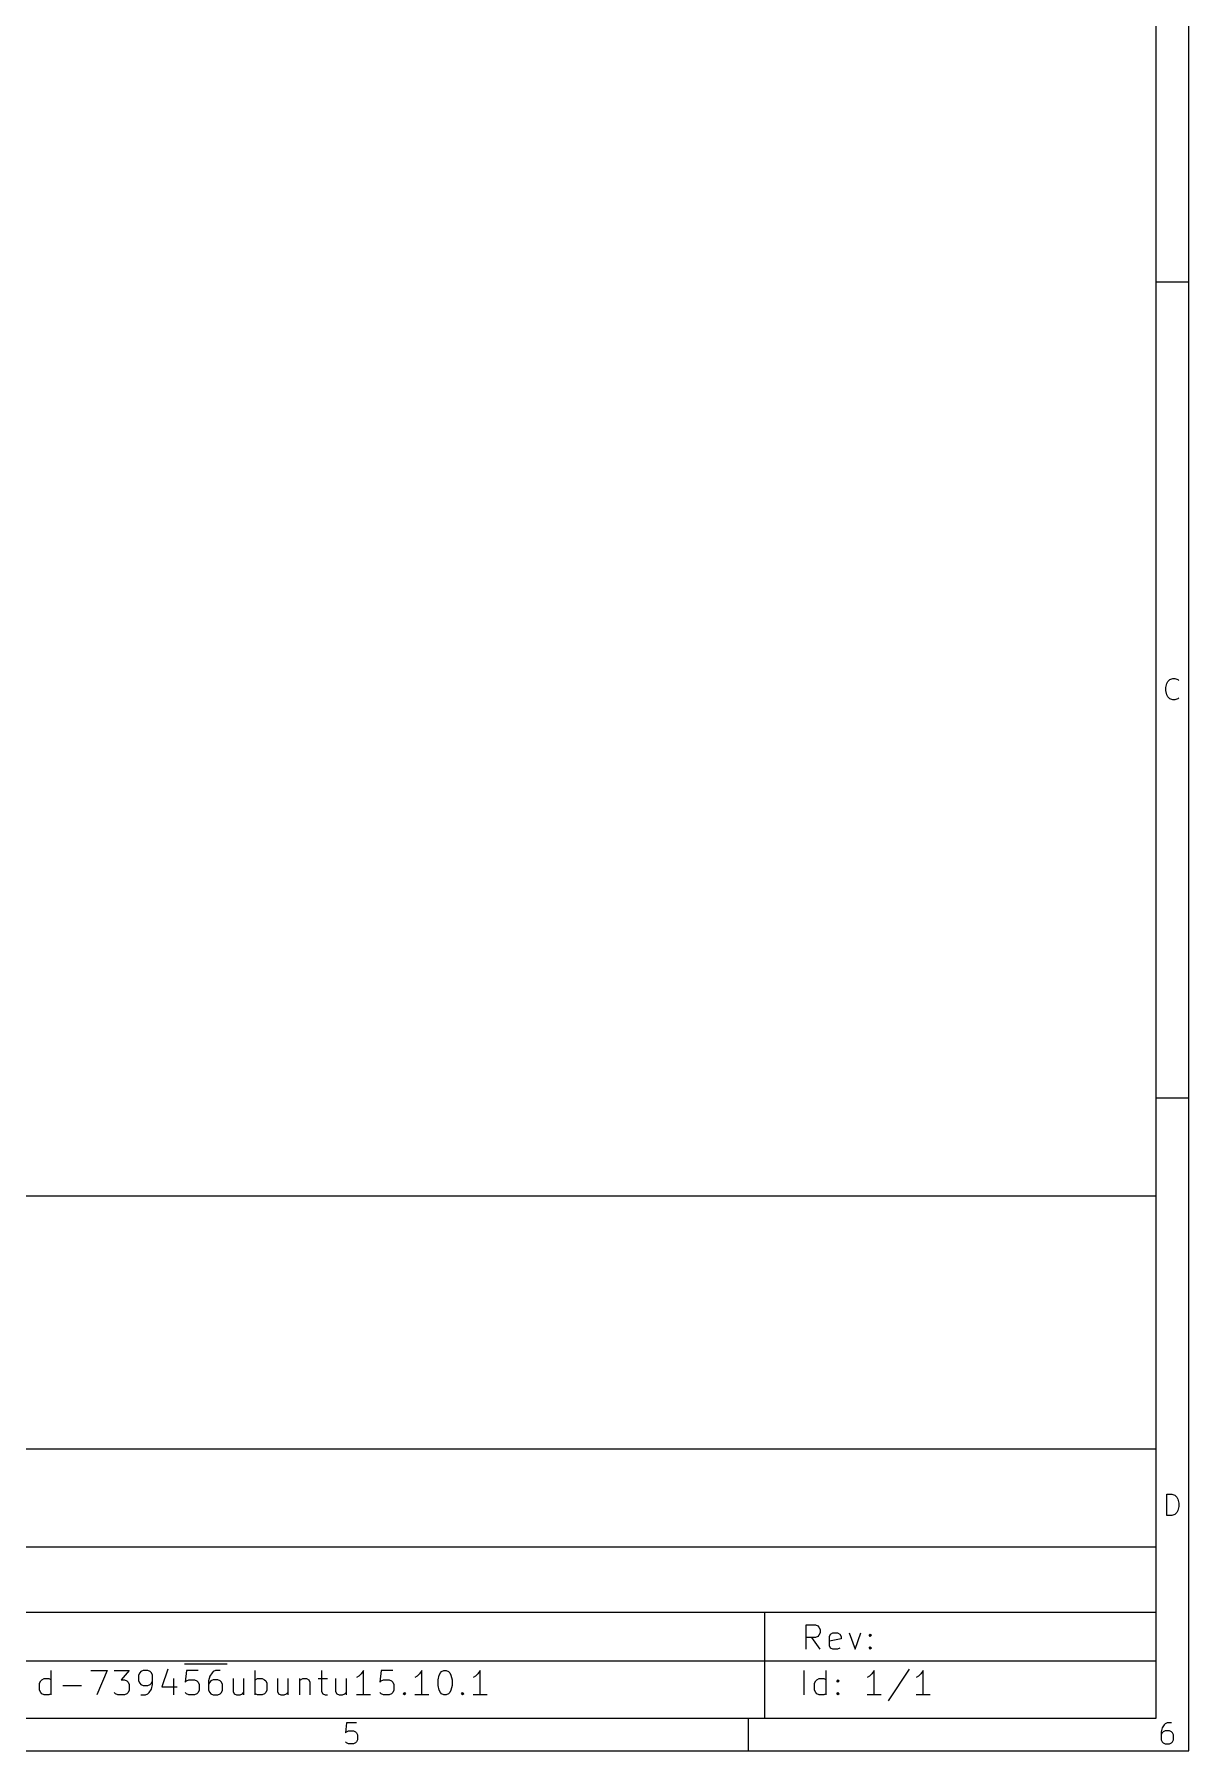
# Model space of a CAD drawing. Extents: x 10 to 287, y -200 to -10.
# Drawn here: x 216.3 to 287, y -200 to -94.8 of the extents above; entities that cross this region are included whole.
import ezdxf

# ---------------------------------------------------------------- set-up
doc = ezdxf.new("R2010")
doc.units = 0
doc.header["$MEASUREMENT"] = 0
doc.layers.add('BLACK', color=7, linetype='CONTINUOUS')

msp = doc.modelspace()

# ---------------------------------------------------------------- linework, layer by layer
at = {"layer": 'Black'}
for p, q in [((287.002, -200.007), (287.002, -10)), ((285.002, -198.007), (285.002, -12)), ((287.002, -110), (285.002, -110)), ((285.6, -134.845), (285.662, -134.598)), ((285.662, -134.598), (285.724, -134.474)), ((285.724, -134.474), (285.847, -134.35)), ((285.847, -134.35), (286.033, -134.288)), ((286.033, -134.288), (286.157, -134.288)), ((286.157, -134.288), (286.343, -134.35)), ((286.343, -134.35), (286.405, -134.412)), ((285.6, -135.031), (285.6, -134.845)), ((285.662, -135.279), (285.6, -135.031)), ((285.724, -135.402), (285.662, -135.279)), ((285.847, -135.526), (285.724, -135.402)), ((286.033, -135.588), (285.847, -135.526)), ((286.157, -135.588), (286.033, -135.588)), ((286.343, -135.526), (286.157, -135.588)), ((286.405, -135.464), (286.343, -135.526)), ((287.002, -160), (285.002, -160)), ((285.002, -166.007), (177.002, -166.007)), ((285.002, -198.007), (285.002, -166.007)), ((177.002, -181.507), (285.002, -181.507)), ((285.662, -185.588), (285.662, -184.288)), ((285.662, -184.288), (285.971, -184.288)), ((285.971, -184.288), (286.157, -184.35)), ((286.157, -184.35), (286.281, -184.474)), ((286.281, -184.474), (286.343, -184.598)), ((286.343, -184.598), (286.405, -184.845)), ((286.405, -185.031), (286.343, -185.279)), ((286.405, -184.845), (286.405, -185.031)), ((285.971, -185.588), (285.662, -185.588)), ((286.157, -185.526), (285.971, -185.588)), ((286.281, -185.402), (286.157, -185.526)), ((286.343, -185.279), (286.281, -185.402)), ((177.002, -187.507), (285.002, -187.507)), ((177.002, -191.507), (285.002, -191.507)), ((261.002, -191.507), (261.002, -198.007)), ((263.554, -193.786), (263.554, -192.286)), ((263.554, -192.286), (264.126, -192.286)), ((264.126, -192.286), (264.269, -192.357)), ((264.269, -192.357), (264.34, -192.429)), ((264.34, -192.429), (264.411, -192.571)), ((264.126, -193.071), (263.554, -193.071)), ((264.411, -193.786), (263.911, -193.071)), ((264.269, -193), (264.126, -193.071)), ((264.34, -192.929), (264.269, -193)), ((264.411, -192.786), (264.34, -192.929)), ((264.411, -192.571), (264.411, -192.786)), ((264.983, -193), (265.054, -192.857)), ((264.983, -193.571), (264.983, -193)), ((265.697, -193.143), (264.983, -193.286)), ((265.054, -193.714), (264.983, -193.571)), ((265.054, -192.857), (265.197, -192.786)), ((265.197, -192.786), (265.483, -192.786)), ((265.483, -192.786), (265.626, -192.857)), ((265.626, -192.857), (265.697, -193)), ((265.697, -193), (265.697, -193.143)), ((266.197, -192.786), (266.554, -193.786)), ((266.554, -193.786), (266.911, -192.786)), ((267.411, -192.929), (267.483, -192.857)), ((267.483, -193), (267.411, -192.929)), ((267.483, -192.857), (267.554, -192.929)), ((267.483, -192.857), (267.483, -193)), ((267.554, -192.929), (267.483, -193)), ((177.002, -194.507), (285.002, -194.507)), ((265.197, -193.786), (265.054, -193.714)), ((265.483, -193.786), (265.197, -193.786)), ((265.626, -193.714), (265.483, -193.786)), ((267.411, -193.714), (267.483, -193.643)), ((267.483, -193.786), (267.411, -193.714)), ((267.483, -193.643), (267.554, -193.714)), ((267.483, -193.643), (267.483, -193.786)), ((267.554, -193.714), (267.483, -193.786)), ((216.649, -195.729), (216.72, -195.657)), ((216.72, -195.657), (216.863, -195.586)), ((216.863, -195.586), (217.149, -195.586)), ((217.149, -195.586), (217.291, -195.657)), ((217.291, -196.586), (217.291, -195.086)), ((219.72, -195.086), (220.72, -195.086)), ((220.72, -195.086), (220.077, -196.586)), ((221.149, -195.086), (222.077, -195.086)), ((222.077, -195.086), (221.577, -195.657)), ((221.577, -195.657), (221.791, -195.657)), ((221.791, -195.657), (221.934, -195.729)), ((222.72, -195.229), (222.649, -195.371)), ((222.649, -195.371), (222.649, -195.729)), ((222.791, -195.157), (222.72, -195.229)), ((222.934, -195.086), (222.791, -195.157)), ((223.22, -195.086), (222.934, -195.086)), ((223.363, -195.157), (223.22, -195.086)), ((223.434, -195.229), (223.363, -195.157)), ((223.506, -195.371), (223.434, -195.229)), ((223.506, -195.943), (223.506, -195.371)), ((224.434, -195.014), (224.077, -196.086)), ((224.791, -195.586), (224.791, -196.586)), ((225.468, -194.677), (226.649, -194.677)), ((225.577, -195.086), (225.506, -195.8)), ((226.291, -195.086), (225.577, -195.086)), ((225.577, -195.729), (225.72, -195.657)), ((225.72, -195.657), (226.077, -195.657)), ((226.077, -195.657), (226.22, -195.729)), ((226.649, -194.677), (228.077, -194.677)), ((227.006, -195.443), (226.934, -195.729)), ((227.149, -195.229), (227.006, -195.443)), ((227.22, -195.657), (227.077, -195.729)), ((227.22, -195.157), (227.149, -195.229)), ((227.363, -195.086), (227.22, -195.157)), ((227.506, -195.657), (227.22, -195.657)), ((227.649, -195.086), (227.363, -195.086)), ((227.649, -195.729), (227.506, -195.657)), ((228.434, -195.586), (228.434, -196.371)), ((229.077, -195.586), (229.077, -196.586)), ((229.791, -196.586), (229.791, -195.086)), ((229.791, -195.657), (229.934, -195.586)), ((229.934, -195.586), (230.22, -195.586)), ((230.22, -195.586), (230.363, -195.657)), ((230.363, -195.657), (230.434, -195.729)), ((231.149, -195.586), (231.149, -196.371)), ((231.791, -195.586), (231.791, -196.586)), ((232.506, -195.586), (232.506, -196.586)), ((232.506, -195.729), (232.577, -195.657)), ((232.577, -195.657), (232.72, -195.586)), ((232.72, -195.586), (232.934, -195.586)), ((232.934, -195.586), (233.077, -195.657)), ((233.077, -195.657), (233.149, -195.8)), ((233.649, -195.586), (234.22, -195.586)), ((233.863, -195.086), (233.863, -196.371)), ((234.72, -195.586), (234.72, -196.371)), ((235.363, -195.586), (235.363, -196.586)), ((236.149, -195.443), (236.006, -195.514)), ((236.291, -195.3), (236.149, -195.443)), ((236.434, -195.086), (236.291, -195.3)), ((236.434, -196.586), (236.434, -195.086)), ((237.506, -195.086), (237.434, -195.8)), ((238.22, -195.086), (237.506, -195.086)), ((237.506, -195.729), (237.649, -195.657)), ((237.649, -195.657), (238.006, -195.657)), ((238.006, -195.657), (238.149, -195.729)), ((239.72, -195.443), (239.577, -195.514)), ((239.863, -195.3), (239.72, -195.443)), ((240.006, -195.086), (239.863, -195.3)), ((240.006, -196.586), (240.006, -195.086)), ((241.006, -195.657), (241.077, -195.371)), ((241.006, -196.014), (241.006, -195.657)), ((241.077, -195.371), (241.149, -195.229)), ((241.149, -195.229), (241.22, -195.157)), ((241.22, -195.157), (241.363, -195.086)), ((241.363, -195.086), (241.506, -195.086)), ((241.506, -195.086), (241.649, -195.157)), ((241.649, -195.157), (241.72, -195.229)), ((241.72, -195.229), (241.791, -195.371)), ((241.791, -195.371), (241.863, -195.657)), ((241.863, -195.657), (241.863, -196.014)), ((243.291, -195.443), (243.149, -195.514)), ((243.434, -195.3), (243.291, -195.443)), ((243.577, -195.086), (243.434, -195.3)), ((243.577, -196.586), (243.577, -195.086)), ((263.434, -196.586), (263.434, -195.086)), ((264.149, -195.729), (264.22, -195.657)), ((264.22, -195.657), (264.363, -195.586)), ((264.363, -195.586), (264.649, -195.586)), ((264.649, -195.586), (264.791, -195.657)), ((264.791, -196.586), (264.791, -195.086)), ((265.434, -195.729), (265.506, -195.657)), ((265.506, -195.657), (265.577, -195.729)), ((265.506, -195.657), (265.506, -195.8)), ((267.434, -195.443), (267.291, -195.514)), ((267.577, -195.3), (267.434, -195.443)), ((267.72, -195.086), (267.577, -195.3)), ((267.72, -196.586), (267.72, -195.086)), ((269.863, -195.014), (268.577, -196.943)), ((270.434, -195.443), (270.291, -195.514)), ((270.577, -195.3), (270.434, -195.443)), ((270.72, -195.086), (270.577, -195.3)), ((270.72, -196.586), (270.72, -195.086)), ((216.577, -195.871), (216.649, -195.729)), ((216.577, -196.3), (216.577, -195.871)), ((216.649, -196.443), (216.577, -196.3)), ((216.72, -196.514), (216.649, -196.443)), ((216.863, -196.586), (216.72, -196.514)), ((217.149, -196.586), (216.863, -196.586)), ((217.291, -196.514), (217.149, -196.586)), ((218.006, -196.014), (219.149, -196.014)), ((221.22, -196.514), (221.149, -196.443)), ((221.363, -196.586), (221.22, -196.514)), ((221.791, -196.586), (221.363, -196.586)), ((221.934, -196.514), (221.791, -196.586)), ((221.934, -195.729), (222.006, -195.8)), ((222.006, -196.443), (221.934, -196.514)), ((222.006, -195.8), (222.077, -195.943)), ((222.077, -196.3), (222.006, -196.443)), ((222.077, -195.943), (222.077, -196.3)), ((222.649, -195.729), (222.72, -195.871)), ((222.72, -195.871), (222.791, -195.943)), ((222.791, -195.943), (222.934, -196.014)), ((222.791, -196.586), (223.077, -196.586)), ((222.934, -196.014), (223.22, -196.014)), ((223.077, -196.586), (223.22, -196.514)), ((223.22, -196.014), (223.363, -195.943)), ((223.22, -196.514), (223.291, -196.443)), ((223.291, -196.443), (223.434, -196.229)), ((223.363, -195.943), (223.434, -195.871)), ((223.434, -195.871), (223.506, -195.729)), ((223.434, -196.229), (223.506, -195.943)), ((224.077, -196.086), (225.006, -196.086)), ((225.506, -195.8), (225.577, -195.729)), ((225.577, -196.514), (225.506, -196.443)), ((225.72, -196.586), (225.577, -196.514)), ((226.077, -196.586), (225.72, -196.586)), ((226.22, -196.514), (226.077, -196.586)), ((226.22, -195.729), (226.291, -195.8)), ((226.291, -196.443), (226.22, -196.514)), ((226.291, -195.8), (226.363, -195.943)), ((226.363, -196.3), (226.291, -196.443)), ((226.363, -195.943), (226.363, -196.3)), ((226.934, -195.729), (226.934, -196.3)), ((227.006, -195.8), (226.934, -195.943)), ((226.934, -196.3), (227.006, -196.443)), ((227.077, -195.729), (227.006, -195.8)), ((227.006, -196.443), (227.077, -196.514)), ((227.077, -196.514), (227.22, -196.586)), ((227.22, -196.586), (227.506, -196.586)), ((227.506, -196.586), (227.649, -196.514)), ((227.72, -195.8), (227.649, -195.729)), ((227.649, -196.514), (227.72, -196.443)), ((227.791, -195.943), (227.72, -195.8)), ((227.72, -196.443), (227.791, -196.3)), ((227.791, -196.3), (227.791, -195.943)), ((228.434, -196.371), (228.506, -196.514)), ((228.506, -196.514), (228.649, -196.586)), ((228.649, -196.586), (228.863, -196.586)), ((228.863, -196.586), (229.006, -196.514)), ((229.006, -196.514), (229.077, -196.443)), ((229.934, -196.586), (229.791, -196.514)), ((230.22, -196.586), (229.934, -196.586)), ((230.363, -196.514), (230.22, -196.586)), ((230.434, -196.443), (230.363, -196.514)), ((230.434, -195.729), (230.506, -195.871)), ((230.506, -196.3), (230.434, -196.443)), ((230.506, -195.871), (230.506, -196.3)), ((231.149, -196.371), (231.22, -196.514)), ((231.22, -196.514), (231.363, -196.586)), ((231.363, -196.586), (231.577, -196.586)), ((231.577, -196.586), (231.72, -196.514)), ((231.72, -196.514), (231.791, -196.443)), ((233.149, -195.8), (233.149, -196.586)), ((233.863, -196.371), (233.934, -196.514)), ((233.934, -196.514), (234.077, -196.586)), ((234.077, -196.586), (234.22, -196.586)), ((234.72, -196.371), (234.791, -196.514)), ((234.791, -196.514), (234.934, -196.586)), ((234.934, -196.586), (235.149, -196.586)), ((235.149, -196.586), (235.291, -196.514)), ((235.291, -196.514), (235.363, -196.443)), ((236.863, -196.586), (236.006, -196.586)), ((237.434, -195.8), (237.506, -195.729)), ((237.506, -196.514), (237.434, -196.443)), ((237.649, -196.586), (237.506, -196.514)), ((238.006, -196.586), (237.649, -196.586)), ((238.149, -196.514), (238.006, -196.586)), ((238.149, -195.729), (238.22, -195.8)), ((238.22, -196.443), (238.149, -196.514)), ((238.22, -195.8), (238.291, -195.943)), ((238.291, -196.3), (238.22, -196.443)), ((238.291, -195.943), (238.291, -196.3)), ((238.863, -196.514), (238.934, -196.443)), ((238.934, -196.586), (238.863, -196.514)), ((238.934, -196.443), (239.006, -196.514)), ((238.934, -196.443), (238.934, -196.586)), ((239.006, -196.514), (238.934, -196.586)), ((240.434, -196.586), (239.577, -196.586)), ((241.077, -196.3), (241.006, -196.014)), ((241.149, -196.443), (241.077, -196.3)), ((241.22, -196.514), (241.149, -196.443)), ((241.363, -196.586), (241.22, -196.514)), ((241.506, -196.586), (241.363, -196.586)), ((241.649, -196.514), (241.506, -196.586)), ((241.72, -196.443), (241.649, -196.514)), ((241.791, -196.3), (241.72, -196.443)), ((241.863, -196.014), (241.791, -196.3)), ((242.434, -196.514), (242.506, -196.443)), ((242.506, -196.586), (242.434, -196.514)), ((242.506, -196.443), (242.577, -196.514)), ((242.506, -196.443), (242.506, -196.586)), ((242.577, -196.514), (242.506, -196.586)), ((244.006, -196.586), (243.149, -196.586)), ((264.077, -195.871), (264.149, -195.729)), ((264.077, -196.3), (264.077, -195.871)), ((264.149, -196.443), (264.077, -196.3)), ((264.22, -196.514), (264.149, -196.443)), ((264.363, -196.586), (264.22, -196.514)), ((264.649, -196.586), (264.363, -196.586)), ((264.791, -196.514), (264.649, -196.586)), ((265.506, -195.8), (265.434, -195.729)), ((265.434, -196.514), (265.506, -196.443)), ((265.506, -196.586), (265.434, -196.514)), ((265.577, -195.729), (265.506, -195.8)), ((265.506, -196.443), (265.577, -196.514)), ((265.506, -196.443), (265.506, -196.586)), ((265.577, -196.514), (265.506, -196.586)), ((268.149, -196.586), (267.291, -196.586)), ((271.149, -196.586), (270.291, -196.586)), ((12, -198.007), (285.002, -198.007)), ((177.002, -198.007), (285.002, -198.007)), ((235.385, -198.295), (235.323, -198.914)), ((236.004, -198.295), (235.385, -198.295)), ((235.385, -198.852), (235.508, -198.791)), ((235.508, -198.791), (235.818, -198.791)), ((235.818, -198.791), (235.942, -198.852)), ((260, -198.007), (260, -200.007)), ((285.385, -198.605), (285.323, -198.852)), ((285.508, -198.419), (285.385, -198.605)), ((285.57, -198.791), (285.446, -198.852)), ((285.57, -198.357), (285.508, -198.419)), ((285.694, -198.295), (285.57, -198.357)), ((285.818, -198.791), (285.57, -198.791)), ((285.942, -198.295), (285.694, -198.295)), ((285.942, -198.852), (285.818, -198.791)), ((235.323, -198.914), (235.385, -198.852)), ((235.385, -199.533), (235.323, -199.471)), ((235.508, -199.595), (235.385, -199.533)), ((235.818, -199.595), (235.508, -199.595)), ((235.942, -199.533), (235.818, -199.595)), ((235.942, -198.852), (236.004, -198.914)), ((236.004, -199.471), (235.942, -199.533)), ((236.004, -198.914), (236.065, -199.038)), ((236.065, -199.348), (236.004, -199.471)), ((236.065, -199.038), (236.065, -199.348)), ((285.323, -198.852), (285.323, -199.348)), ((285.385, -198.914), (285.323, -199.038)), ((285.323, -199.348), (285.385, -199.471)), ((285.446, -198.852), (285.385, -198.914)), ((285.385, -199.471), (285.446, -199.533)), ((285.446, -199.533), (285.57, -199.595)), ((285.57, -199.595), (285.818, -199.595)), ((285.818, -199.595), (285.942, -199.533)), ((286.004, -198.914), (285.942, -198.852)), ((285.942, -199.533), (286.004, -199.471)), ((286.065, -199.038), (286.004, -198.914)), ((286.004, -199.471), (286.065, -199.348)), ((286.065, -199.348), (286.065, -199.038)), ((10, -200.007), (287.002, -200.007))]:
    msp.add_line(p, q, dxfattribs=at)

doc.saveas('drawing.dxf')
